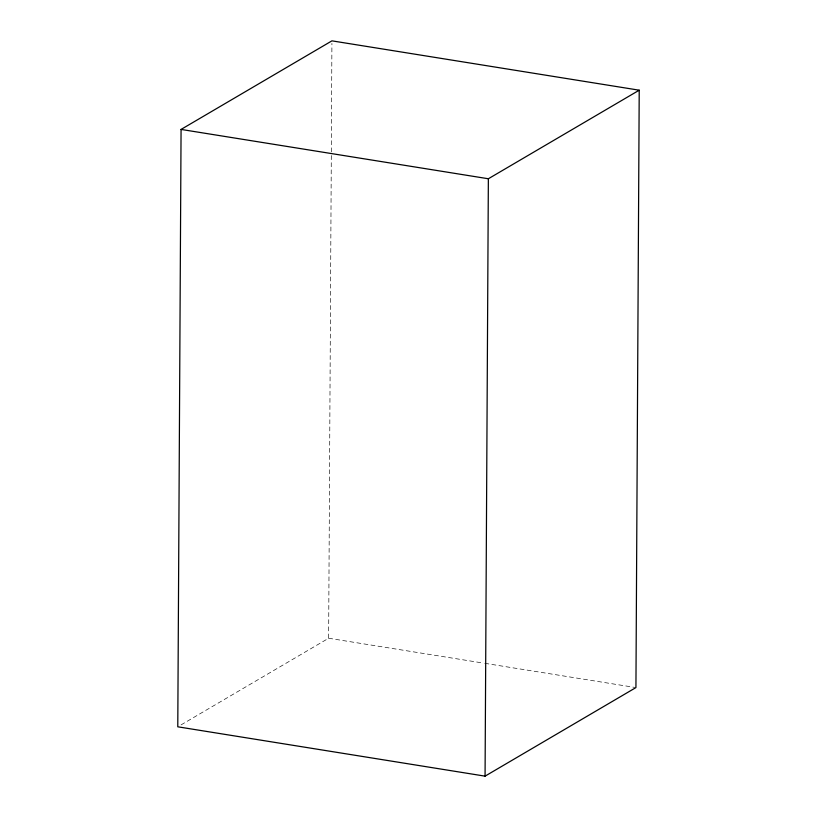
<?xml version="1.0" encoding="UTF-8"?>
<svg xmlns="http://www.w3.org/2000/svg" width="817" height="817" viewBox="0 0 817 817"><rect width="100%" height="100%" fill="white"/><g stroke="black" fill="none" stroke-linecap="round" stroke-linejoin="round"><path stroke-width="0.61" stroke-dasharray="4.08 3.06" d="M181.057 724.883L328.638 638.24L331.314 153.177M331.324 151.901L331.916 43.403M328.638 638.24L483.541 663.108M484.808 663.312L634.666 687.383"/><path stroke-width="1.23" d="M181.068 129.423L177.779 726.803L485.063 776.15L635.932 687.577L639.221 90.197L331.937 40.85L181.068 129.423L488.362 178.76L639.221 90.197M485.063 776.15L488.362 178.76"/></g></svg>
